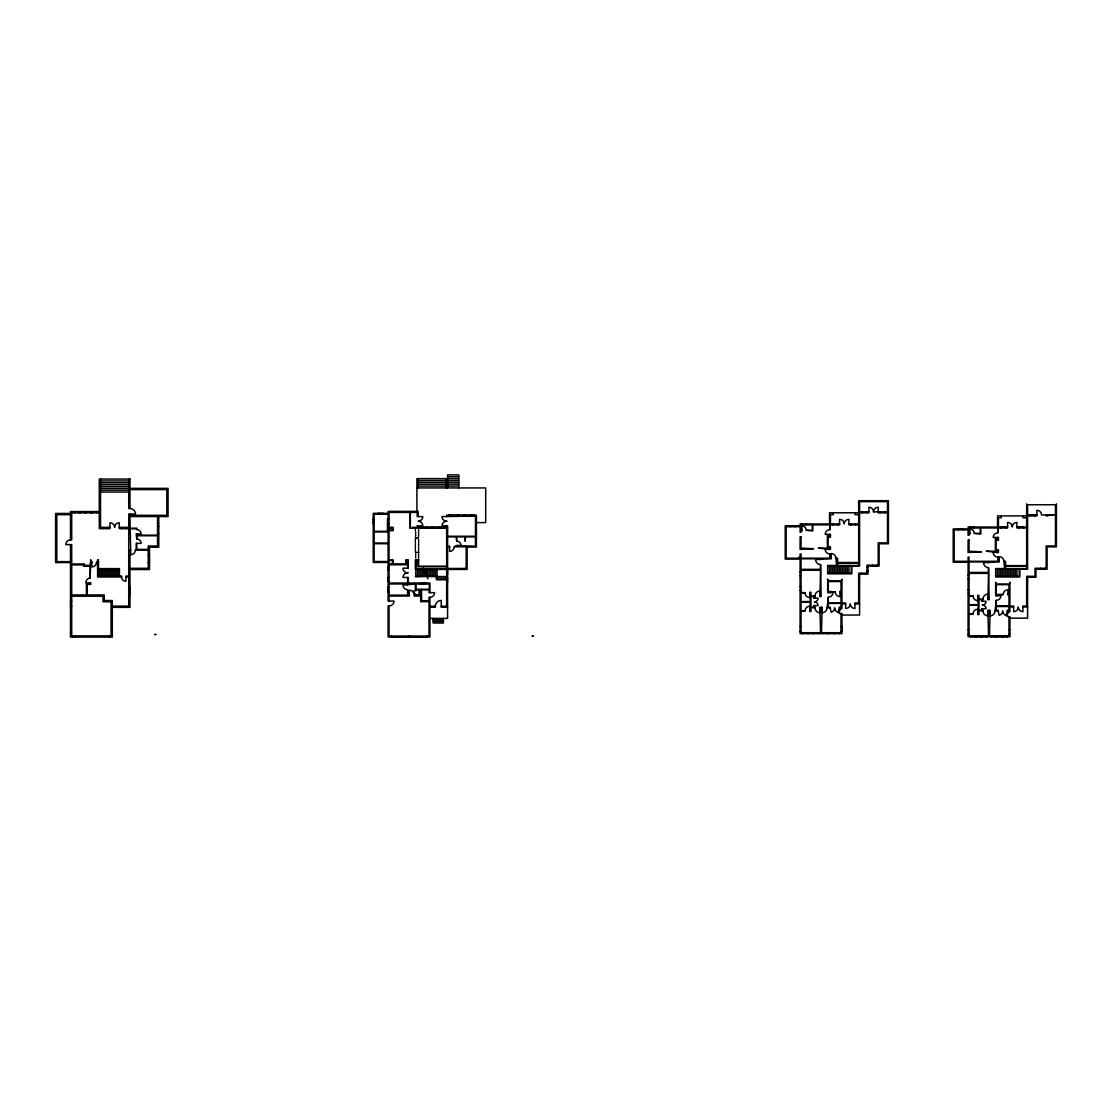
<?xml version="1.0" encoding="UTF-8"?>
<svg xmlns="http://www.w3.org/2000/svg" width="1112" height="1112" viewBox="0 0 1112 1112"><rect width="100%" height="100%" fill="white"/><g stroke="black" fill="none" stroke-linecap="round" stroke-linejoin="round"><path stroke-width="1.5" d="M798.875 557.446L799.848 557.334M839.296 607.764L838.101 612.253A4.643 4.643 0 0 1 834.653 607.764A4.643 4.643 0 0 1 831.206 612.253L829.997 607.138L828.301 607.138L828.301 603.427L841.006 603.427L841.006 607.138L839.296 607.138L841.006 608.528L838.462 612.795A4.962 4.962 0 0 0 841.006 613.49L841.937 613.49L841.937 633.631L800.098 633.631L800.098 559.114L785.225 559.114L785.225 525.795L800.098 525.795L800.098 523.947L829.538 523.947L829.538 512.785L858.659 512.785M1007.291 610.863L1006.082 615.353A4.643 4.643 0 0 1 1002.635 610.863A4.643 4.643 0 0 1 999.188 615.353L997.992 610.238L996.282 610.238L996.282 606.526L1008.987 606.526L1008.987 610.238L1007.291 610.238L1008.987 611.642L1006.457 615.895A4.962 4.962 0 0 0 1008.987 616.59L1009.918 616.59L1009.918 636.731L968.093 636.731L968.093 562.213L953.22 562.213L953.22 528.909L968.093 528.909L968.093 527.046L997.533 527.046L997.533 515.898L1026.654 515.898M532.287 635.995L533.218 635.995L532.439 636.37M125.934 576.975L128.728 576.975L128.728 606.11L112.298 606.11L112.298 600.522L104.25 600.522L104.25 594.948L87.056 594.948L87.056 584.412L90.767 584.412L90.767 582.869L85.805 582.869A4.962 4.962 0 0 1 90.128 577.948L90.767 562.255L91.851 562.255M1056.4 503.805L1056.4 546.882L1047.101 546.882L1047.101 569.191L1035.953 569.219L1035.953 577.239L1027.585 577.239L1027.585 618.147L1009.918 618.147M447.594 476.77L458.742 476.77M458.742 478.633L416.917 478.633L416.917 511.478M418.154 480.495L446.357 480.495M447.594 480.495L458.742 480.495M100.525 480.926L128.728 480.926M418.154 482.344L446.357 482.344M447.594 482.344L458.742 482.344M100.525 482.775L128.728 482.775M418.154 484.207L446.357 484.207M447.594 484.207L458.742 484.207M100.525 484.637L128.728 484.637M418.154 486.069L446.357 486.069M447.594 486.069L458.742 486.069M100.525 486.5L128.728 486.5M416.917 487.932L485.708 487.932L485.708 522.626L476.409 522.626M100.525 488.363L128.728 488.363M100.525 490.211L128.728 490.211M100.525 492.074L128.728 492.074M119.276 527.394L128.728 527.394L128.728 514.078L135.539 514.078A5.574 5.574 0 0 0 129.965 508.504L128.728 508.504L128.728 479.063M74.351 511.756L78.994 511.756M80.231 511.756L84.887 511.756M86.124 511.756L90.767 511.756M92.004 511.756L96.661 511.756M390.117 511.631L394.76 511.631M397.234 511.631L401.891 511.631M404.365 511.631L409.007 511.631M411.496 511.631L416.138 511.631M858.659 511.854L868.889 511.854M827.676 566.077L859.59 566.077L859.59 512.785L868.889 512.785L868.889 507.211A4.643 4.643 0 0 1 873.532 511.854L888.418 511.854M378.33 513.494L382.987 513.494M858.659 514.647L854.947 514.647L854.947 512.785M1026.654 514.967L1036.884 514.967M1056.4 514.967L1041.527 514.967A4.643 4.643 0 0 0 1036.884 510.311L1036.884 515.898L1027.585 515.898L1027.585 569.191L995.671 569.191M1030.365 515.12L1035.022 515.12M1048.032 515.12L1052.675 514.967M448.525 515.342L453.168 515.342M455.642 515.342L460.298 515.342M462.773 515.342L467.415 515.342M469.903 515.342L474.546 515.342M1026.654 517.747L1022.929 517.747L1022.929 515.898M389.033 518.915L387.476 518.915L387.476 531.3M373.229 519.068L374.146 519.068M388.018 520.499L388.018 525.448M446.663 521.236A4.643 4.643 0 0 1 442.006 516.593L475.477 516.121L475.477 536.262L447.594 536.262L447.594 525.879L442.006 525.879A4.643 4.643 0 0 1 446.663 521.236L446.815 521.236M373.229 523.71L374.146 523.71M387.476 523.863L389.033 523.863M839.616 523.947L830.469 523.947L830.469 514.647L833.263 514.647L833.263 512.785M848.901 523.947L858.659 523.947L858.659 500.706L888.418 500.706L888.418 543.768L879.119 543.768L879.119 566.077L867.958 566.077L867.958 574.139L859.59 574.139L859.59 615.047L841.937 615.047M157.543 526.407L158.78 526.407M1007.597 527.046L998.451 527.046L998.451 517.747L1001.245 517.747L1001.245 515.898M1016.896 527.046L1026.654 527.046L1026.654 503.805M412.26 527.283L413.511 527.283M414.748 527.283L415.985 527.283M970.262 527.199L973.973 527.199M1001.092 527.199L1005.734 527.199M1018.759 527.199L1023.401 527.199M109.977 527.394L100.525 527.394L100.525 479.063M421.49 527.435L426.132 527.435M427.369 527.435L432.026 527.435M433.263 527.435L437.906 527.435M439.143 527.435L443.799 527.435M129.965 528.172L136.79 528.172L136.79 529.562A4.337 4.337 0 0 1 141.127 533.899L136.164 533.899L136.79 539.014A4.337 4.337 0 0 1 141.127 543.351L136.164 543.351L136.164 549.397L135.386 550.023A4.643 4.643 0 0 1 130.743 554.666L129.965 516.552L157.543 516.552L157.543 535.15L136.79 535.15L136.79 533.899M411.023 528.214L409.786 528.214L409.786 527.283M412.26 528.214L413.511 528.214M414.748 528.214L415.985 528.214M447.594 528.214L417.222 528.214L417.222 525.879L422.796 525.879A4.643 4.643 0 0 0 418.154 521.236A4.643 4.643 0 0 0 422.796 516.593L417.222 516.593L417.222 512.41L389.033 512.41L389.033 527.283L393.05 527.283L393.05 530.688L389.033 530.688L389.033 559.809L393.05 559.809L393.05 563.84L405.755 563.84L405.755 559.809L408.243 559.809L408.243 568.176L402.975 568.176A4.643 4.643 0 0 0 407.617 572.833L408.243 572.833M129.965 528.798L136.164 528.798L136.79 529.562M958.336 529.062L962.978 529.062M801.961 530.299L801.029 530.299L801.029 524.878L812.205 524.878L812.205 530.299L806.297 530.299A4.337 4.337 0 0 0 801.961 525.962L801.961 530.91L801.043 530.91L801.043 532.148L800.098 532.148L800.098 526.727L786.156 526.727L786.156 558.182L800.098 558.182L800.098 553.998L801.043 553.998L801.043 558.182L829.872 558.182L829.872 553.998A4.643 4.643 0 0 1 825.215 549.356L830.469 549.356L830.469 546.715L828.009 546.715L828.009 537.11L830.469 537.11L830.469 534.33L825.215 534.33A4.643 4.643 0 0 1 829.872 529.673L830.469 524.878L839.616 524.878L839.616 519.29A4.643 4.643 0 0 1 844.258 523.947A4.643 4.643 0 0 1 848.901 519.29L848.901 524.878L858.659 524.878L858.686 562.519L837.6 562.519L837.6 558.182L835.904 558.182A4.643 4.643 0 0 0 831.262 553.54L831.262 558.808L815.596 559.572A4.962 4.962 0 0 0 820.559 564.535L820.559 569.344L801.029 569.344L801.029 558.808L820.559 558.808L820.559 559.572M969.956 533.399L969.025 533.399L969.025 527.978L980.2 527.978L980.2 533.399L974.293 533.399A4.337 4.337 0 0 0 969.956 529.062L969.956 534.024L969.038 534.024L969.038 535.261L968.093 535.261L968.093 529.84L954.152 529.84L954.152 561.282L968.093 561.282L968.093 557.098L969.038 557.098L969.038 561.282L997.853 561.282L997.853 557.098A4.643 4.643 0 0 1 993.211 552.455L998.451 552.455L998.451 549.828L995.991 549.828L995.991 540.21L998.451 540.21L998.451 537.43L993.211 537.43A4.643 4.643 0 0 1 997.853 532.773L998.451 527.978L1007.597 527.978L1007.597 522.404A4.643 4.643 0 0 1 1012.24 527.046A4.643 4.643 0 0 1 1016.896 522.404L1016.896 527.978L1026.654 527.978L1026.668 568.566L995.671 568.566L995.671 576.933L1019.843 576.933L1019.843 569.191M128.728 533.593L129.965 533.593M157.543 533.843L158.78 533.843M446.663 536.109L447.594 536.109M128.728 538.25L129.965 538.25M415.36 538.125L415.679 536.887M416.291 538.125L417.153 538.125M417.876 538.125L418.612 536.887M70.473 539.945L71.71 539.945L71.71 512.84L99.288 512.84L99.288 528.631L109.977 528.631L109.977 522.751A4.643 4.643 0 0 1 114.633 527.394A4.643 4.643 0 0 1 119.276 522.751L119.276 528.631L128.728 528.631L128.728 576.044L125.934 576.044L125.934 581.312A4.337 4.337 0 0 1 121.597 576.975L97.592 576.975L97.592 562.255L96.508 562.255A4.643 4.643 0 0 1 91.851 566.912L91.851 561.643L90.767 561.643L90.767 559.781L90.155 565.355L84.568 565.355L84.568 563.965L71.71 563.965L71.71 544.602L65.83 544.602A4.643 4.643 0 0 1 70.473 539.945L70.473 514.689L56.837 514.689L56.837 561.643L70.473 561.643L70.473 544.602M454.252 546.798L456.115 545.561L461.063 545.561A4.337 4.337 0 0 0 456.726 541.224L456.115 536.887L447.594 536.887L447.594 546.173L449.609 546.173L449.609 551.441A4.643 4.643 0 0 0 454.252 546.798L466.178 546.798L466.178 568.482L447.594 568.482L447.594 546.798L449.609 546.798M148.244 549.397L136.79 549.397L136.79 543.351M130.743 550.023L129.965 550.023L129.965 568.302L148.244 568.302L148.244 550.023L135.386 550.023M416.291 552.372L417.153 552.372M417.876 552.372L418.612 552.372M829.872 553.998L830.469 558.182L831.262 558.182M148.244 555.096L149.494 555.096M997.853 557.098L998.451 561.282L999.257 561.282M798.93 557.598L799.848 557.293M418.612 559.809L415.36 559.809L415.36 569.413L446.663 569.413L446.663 606.29L441.242 606.29M988.54 562.686L988.54 561.907L969.025 561.907L969.025 572.444L988.54 572.444L988.54 567.634A4.962 4.962 0 0 1 983.578 562.686L999.257 561.907L999.257 556.639A4.643 4.643 0 0 1 1003.9 561.282L1005.582 561.282L1005.582 565.619L1026.668 565.619M148.244 562.533L149.494 562.533M820.559 564.535L821.17 596.602L819.933 596.602L819.933 591.028A4.962 4.962 0 0 0 814.971 595.99L810.94 595.99L810.94 592.265L809.703 592.265L809.703 597.533A4.643 4.643 0 0 1 805.06 592.891L801.029 592.891L801.029 601.564L810.328 601.564L809.703 592.891M872.447 565.925L877.104 565.925M1026.668 566.244L1005.582 566.244L1005.582 568.566M388.102 566.633L389.033 566.633M867.026 567.328L867.958 567.328M988.54 567.634L989.166 599.715L987.915 599.715L987.915 594.128A4.962 4.962 0 0 0 982.966 599.09L978.935 599.09L978.935 595.365L977.698 595.365L977.698 600.633A4.643 4.643 0 0 1 973.042 595.99L969.025 595.99L969.025 604.664L978.31 604.664L977.698 595.99M1040.443 569.038L1045.085 569.038M449.053 569.261L453.696 569.261M459.895 569.261L464.552 569.261M119.429 569.539L98.509 569.539L98.509 576.044L121.597 576.044L121.597 576.975M388.102 570.345L389.033 570.345M446.663 570.817L447.594 570.817M867.026 571.04L867.958 571.04M800.098 572.124L801.029 572.124M827.703 572.624L849.248 573.208M827.676 573.208L851.222 573.208L851.222 566.077M446.663 574.529L447.594 574.529M858.659 574.445L859.59 574.445M968.093 575.224L969.025 575.224M995.685 575.724L1017.244 576.322M437.058 575.919L415.36 576.544L446.663 576.544M800.098 575.849L801.029 575.849M995.671 576.322L1019.217 576.322L1019.217 569.191M388.102 577.475L389.033 577.475M1026.654 577.559L1027.585 577.559M446.663 577.781L447.594 577.781M436.432 578.17L446.663 578.17M858.659 578.17L859.59 578.17M968.093 578.949L969.025 578.949M446.663 579.797L436.432 579.797L436.432 576.544M388.102 581.187L389.033 581.187M1026.654 581.27L1027.585 581.27M446.663 581.506L447.594 581.506M800.098 586.691L801.029 586.691M128.728 587.205L129.965 587.205M388.102 587.233L389.033 587.233M389.033 601.022L389.033 596.06L409.327 596.06L409.327 590.18A4.962 4.962 0 0 1 414.276 595.142L415.36 594.364L413.011 591.487A3.725 3.725 0 0 1 415.36 590.639L415.36 583.981L402.975 585.065A4.643 4.643 0 0 0 407.617 589.707L408.243 595.142M968.093 589.791L969.025 589.791M800.098 590.402L801.029 590.402M388.102 591.89L389.033 591.89M835.265 591.959L828.301 591.334L828.301 581.576L841.006 581.576L841.006 591.334L839.921 591.334L839.921 596.602A4.643 4.643 0 0 1 835.265 591.959L828.301 592.571M839.921 591.959L841.006 591.959L841.006 602.801L828.301 602.801L828.301 597.227A4.643 4.643 0 0 0 832.944 592.571L827.676 592.571L827.676 579.102L828.301 580.95L841.311 580.95L841.937 579.102L841.937 602.954L845.648 602.954L845.648 608.528A4.643 4.643 0 0 0 850.305 603.885A4.643 4.643 0 0 0 854.947 608.528L854.947 602.954L858.659 602.954L858.659 573.208L867.026 573.208L867.026 565.16L878.188 565.16L878.188 542.851L887.487 542.851L887.487 512.785L878.188 512.785L878.188 507.211A4.643 4.643 0 0 0 873.532 511.854M968.093 593.516L969.025 593.516M415.36 594.364L419.085 595.142L419.085 589.874L415.985 589.874L415.985 590.806M1055.469 515.898L1055.469 545.95L1046.17 545.95L1046.17 568.26L1035.022 568.26L1035.022 576.322L1026.654 576.322L1026.654 606.068L1022.929 606.068L1022.929 611.642A4.643 4.643 0 0 1 1018.286 606.985A4.643 4.643 0 0 1 1013.644 611.642L1013.644 606.068L1009.918 606.068L1009.918 582.202L1009.307 584.064L996.282 584.064L995.671 582.202L995.671 595.684L1000.939 595.684A4.643 4.643 0 0 1 996.282 600.327L996.282 605.901L1008.987 605.901L1008.987 595.059L1007.903 595.059L1007.903 589.791A4.643 4.643 0 0 0 1003.26 594.447L996.282 594.447L996.282 584.676L1008.987 584.676L1008.987 594.447L1007.903 594.447M128.728 594.642L129.965 594.642M409.327 595.142L389.033 595.142L389.033 583.981L407.617 583.981L407.617 585.065M819.933 595.99L820.559 570.261L801.029 570.261L801.029 592.265L805.06 592.891M429.927 597.311L428.996 597.311L428.996 600.716L421.559 600.716L421.559 589.874L428.996 589.874L428.996 592.654L434.57 592.654A4.643 4.643 0 0 1 429.927 597.311L429.927 606.29L435.348 606.29A5.894 5.894 0 0 1 441.242 600.41L441.242 607.221L447.594 607.221M828.301 597.227L827.064 607.764A4.962 4.962 0 0 1 822.102 612.712L822.102 607.138L819.933 607.138L819.933 612.712A4.962 4.962 0 0 1 814.971 607.764L810.94 607.764L810.94 611.475L809.703 611.475L809.703 606.207A4.643 4.643 0 0 0 805.06 610.863L801.029 610.863L801.029 602.176L810.328 602.176L809.703 610.863M987.915 599.09L988.54 573.375L969.025 573.375L969.025 595.365L973.042 595.99M996.282 600.327L995.045 610.863A4.962 4.962 0 0 1 990.083 615.826L990.083 610.238L987.915 610.238L987.915 615.826A4.962 4.962 0 0 1 982.966 610.863L978.935 610.863L978.935 614.588L977.698 614.588L977.698 609.32A4.643 4.643 0 0 0 973.042 613.963L969.025 613.963L969.025 605.289L978.31 605.289L977.698 613.963M70.473 601.147L71.71 601.147M845.648 603.885L841.937 603.885L841.937 608.528L841.006 608.528M854.947 603.885L859.59 603.885M70.473 606.11L71.71 606.11M418.154 516.593L418.154 511.478L388.102 511.478L388.102 513.327L373.229 513.327L373.229 562.45L388.102 562.45L388.102 601.022L393.982 601.022A4.962 4.962 0 0 1 389.033 605.984L388.102 605.984L388.102 636.967L429.927 636.967L429.927 607.221L435.348 607.221L435.348 606.29M1013.644 606.985L1009.918 606.985L1009.918 611.642L1008.987 611.642M1022.929 606.985L1027.585 606.985M819.933 607.764L820.559 632.7L801.029 632.7L801.029 611.475L805.06 610.863M822.102 607.764L821.476 632.7L841.006 632.7L841.006 613.49M827.064 607.764L829.997 607.764M987.915 610.863L988.54 635.814L969.025 635.814L969.025 614.588L973.042 613.963M990.083 610.863L989.471 635.814L1008.987 635.814L1008.987 616.59M995.045 610.863L997.992 610.863M429.927 618.383L447.594 618.383L447.594 569.413L467.109 569.413L467.109 547.104L476.409 547.104L476.409 515.19L446.663 515.19L446.663 516.593M433.18 619.926L443.41 619.926M433.18 621.469L443.41 621.469M800.098 626.501L801.029 626.501M841.006 626.501L841.937 626.501M968.093 629.614L969.025 629.614M1008.987 629.614L1009.918 629.614M800.098 631.157L801.029 631.157M841.006 631.157L841.937 631.157M968.093 634.257L969.025 634.257M1008.987 634.257L1009.918 634.257M154.846 634.465L155.749 634.465M154.846 634.66L155.749 634.438M532.314 636.217L533.218 636.217M970.567 636.578L975.21 636.578M976.461 636.578L981.104 636.578M982.341 636.578L986.997 636.578M991.014 636.578L995.671 636.578M996.908 636.578L1001.551 636.578M1002.788 636.578L1007.444 636.578M391.271 636.815L408.465 636.815M409.55 636.815L426.758 636.815M423.366 567.829L424.909 571.485L424.047 572.68L427.05 572.597L426.007 574.07L428.009 578.824M1055.469 514.967L1055.469 504.737L1027.585 504.737L1027.585 514.967M1048.032 514.967L1048.032 515.898L1046.17 515.898L1046.17 514.967M1045.085 568.26L1045.085 569.191M1040.443 568.26L1040.443 569.191M1035.022 514.967L1035.022 515.898M1030.365 514.967L1030.365 515.898M1023.401 527.046L1023.401 527.978M1018.759 527.046L1018.759 527.978M1016.952 569.219L1016.952 575.724M1015.326 569.219L1015.326 575.724M1013.699 569.219L1013.699 575.724M1012.073 569.219L1012.073 575.724M1010.447 569.219L1010.447 575.724M1008.82 569.219L1008.82 575.724M1007.444 635.814L1007.444 636.731M1007.194 569.219L1007.194 575.724M1005.734 527.046L1005.734 527.978M1005.568 569.219L1005.568 575.724M1004.65 569.219L1003.9 561.282M1003.941 569.233L1003.941 575.724M1003.26 594.447L996.282 595.684M1002.788 635.814L1002.788 636.731M1002.315 569.219L1002.315 575.724M1001.551 635.814L1001.551 636.731M1001.092 527.046L1001.092 527.978M1000.689 569.219L1000.689 575.724M999.062 569.219L999.062 575.724M997.853 532.773L997.853 527.978L980.812 527.978L980.812 534.024L974.293 533.399M997.853 537.43L997.853 538.208L995.379 538.208L995.379 551.218L986.233 551.218L997.853 552.455M997.436 569.219L997.436 575.724M996.908 635.814L996.908 636.731M995.671 635.814L995.671 636.731M991.014 635.814L991.014 636.731M986.997 635.814L986.997 636.731M982.966 599.09L982.341 601.258M982.966 610.863L982.341 608.695M982.341 635.814L982.341 636.731M981.104 635.814L981.104 636.731M976.461 635.814L976.461 636.731M975.21 635.814L975.21 636.731M973.973 527.046L973.973 527.978M970.567 635.814L970.567 636.731M970.262 527.046L970.262 527.978M962.978 528.909L962.978 529.84M958.336 528.909L958.336 529.84M887.487 511.854L887.487 501.637L859.59 501.637L859.59 511.854M884.693 511.854L884.693 512.785M880.051 511.854L880.051 512.785M877.104 565.16L877.104 566.077M872.447 565.16L872.447 566.077M867.026 511.854L867.026 512.785M866.123 573.208L866.123 574.139M862.384 511.854L862.384 512.785M861.466 573.208L861.466 574.139M855.406 523.947L855.406 524.878M851.848 566.077L851.848 573.834L827.676 573.834L827.676 565.466L858.686 565.466L858.686 563.145L837.6 563.145L837.6 565.466M850.763 523.947L850.763 524.878M848.97 566.119L848.97 572.624M847.344 566.119L847.344 572.624M845.718 566.119L845.718 572.624M844.091 566.119L844.091 572.624M842.451 566.119L842.451 572.624M841.784 626.501L841.784 631.157M840.825 566.119L840.825 572.624M839.449 632.7L839.449 633.631M839.199 566.119L839.199 572.624M837.753 523.947L837.753 524.878M837.572 566.119L837.572 572.624M836.669 566.119L835.904 558.182M835.946 566.119L835.946 572.624M834.806 632.7L834.806 633.631M834.32 566.119L834.32 572.624M833.569 632.7L833.569 633.631M833.096 523.947L833.096 524.878M832.693 566.119L832.693 572.624M831.067 566.119L831.067 572.624M829.872 529.673L829.872 524.878L812.83 524.878L812.83 530.91L806.297 530.299M829.872 534.33L829.872 535.094L827.384 535.094L827.384 548.119L818.251 548.119L829.872 549.356M829.441 566.119L829.441 572.624M828.913 632.7L828.913 633.631M827.676 632.7L827.676 633.631M823.033 632.7L823.033 633.631M819.002 632.7L819.002 633.631M814.971 595.99L814.359 598.159M814.971 607.764L814.359 605.595M814.359 632.7L814.359 633.631M813.122 632.7L813.122 633.631M808.466 632.7L808.466 633.631M807.229 632.7L807.229 633.631M805.991 523.947L805.991 524.878M802.586 632.7L802.586 633.631M802.266 523.947L802.266 524.878M794.983 525.795L794.983 526.727M790.34 525.795L790.34 526.727M474.546 515.19L474.546 516.121M469.903 515.19L469.903 516.121M467.415 515.19L467.415 516.121M464.552 568.482L464.552 569.413M462.773 515.19L462.773 516.121M460.298 515.19L460.298 516.121M459.895 568.482L459.895 569.413M458.742 487.932L458.742 474.907L447.594 474.907L447.594 487.932M456.726 541.224L456.726 536.887L465.094 536.887L465.094 541.224L465.719 536.887L475.477 536.887L475.477 546.173L456.726 545.561M455.642 515.19L455.642 516.121M453.696 568.482L453.696 569.413M453.168 515.19L453.168 516.121M449.053 568.482L449.053 569.413M448.525 515.19L448.525 516.121M447.441 570.817L447.441 574.529M447.441 577.781L447.441 581.506M446.663 525.879L446.663 527.283L418.154 527.283L418.154 525.879M446.663 528.214L446.663 566.161L418.612 566.161L418.612 559.197M446.357 478.633L446.357 487.932M445.731 606.29L445.731 607.221M443.799 527.283L443.799 528.214M443.41 618.383L443.41 623.026L433.18 623.026L433.18 618.383M442.006 606.29L442.006 607.221M439.143 527.283L439.143 528.214M437.906 527.283L437.906 528.214M437.058 569.413L437.058 576.544M435.431 569.413L435.431 575.919M434.5 606.29L434.5 607.221M433.805 569.413L433.805 575.919M433.263 527.283L433.263 528.214M432.026 527.283L432.026 528.214M432.179 569.413L432.179 575.919M430.775 606.29L430.775 607.221M430.552 569.413L430.552 575.919M429.927 592.654L429.927 583.049L408.243 583.049L408.243 577.475L402.975 577.475A4.643 4.643 0 0 1 407.617 572.833M428.926 569.413L428.926 575.919M427.369 527.283L427.369 528.214M427.3 569.413L427.3 575.919M426.758 636.036L426.758 636.967M426.132 527.283L426.132 528.214M425.674 569.413L425.674 575.919M424.353 583.049L424.353 583.981M424.047 569.427L424.047 575.919M422.407 569.413L422.407 575.919M421.49 527.283L421.49 528.214M420.781 569.413L420.781 575.919M419.697 583.049L419.697 583.981M419.154 569.413L419.154 575.919M418.612 529.451L418.612 530.688M418.612 531.925L418.612 533.162M418.612 534.399L418.612 535.65M418.612 539.362L418.612 540.599M418.612 541.836L418.612 543.087M418.612 544.324L418.612 545.561M418.612 546.798L418.612 548.035M418.612 549.272L418.612 550.523M418.612 551.76L418.612 552.998M418.612 554.235L418.612 555.472M418.612 556.709L418.612 557.96M418.154 478.633L418.154 487.932M417.528 569.413L417.528 575.919M416.138 511.478L416.138 512.41M415.791 569.413L415.791 575.919M415.679 531.925L415.679 533.162M415.679 534.399L415.679 535.65M415.679 552.998L415.36 551.76M415.679 554.235L415.679 555.472M415.679 556.709L415.679 557.96M415.36 529.451L415.36 530.688M415.36 539.362L415.36 540.599M415.36 541.836L415.36 543.087M415.36 544.324L415.36 545.561M415.36 546.798L415.36 548.035M415.36 549.272L415.36 550.523M414.595 583.049L414.595 583.981M414.276 595.142L414.276 596.06L420.628 596.06L420.628 601.648L428.996 601.648L428.996 636.036L389.033 636.036L389.033 605.984M411.496 511.478L411.496 512.41M410.411 512.41L410.411 513.647M410.411 514.884L410.411 516.121M410.411 517.358L410.411 518.595M410.411 519.846L410.411 521.083M410.411 522.32L410.411 523.557M410.411 524.794L410.411 526.032M409.786 512.41L409.786 513.647M409.786 514.884L409.786 516.121M409.786 517.358L409.786 518.595M409.786 519.846L409.786 521.083M409.786 522.32L409.786 523.557M409.786 524.794L409.786 526.032M409.55 636.036L409.55 636.967M409.007 511.478L409.007 512.41M409.007 583.049L409.007 583.981M408.465 636.036L408.465 636.967M407.617 568.176L407.617 564.771L389.033 564.771L389.033 583.049L407.617 583.049L407.617 577.475M407.617 589.707L407.617 595.142M404.365 511.478L404.365 512.41M401.891 511.478L401.891 512.41M397.234 511.478L397.234 512.41M394.76 511.478L394.76 512.41M391.271 636.036L391.271 636.967M390.117 511.478L390.117 512.41M388.255 566.633L388.255 570.345M388.255 577.475L388.255 581.187M388.255 587.233L388.255 591.89M382.987 513.327L382.987 514.258M378.33 513.327L378.33 514.258M373.382 519.068L373.382 523.71M149.328 555.096L149.328 562.533M148.244 549.703L148.244 545.992L157.543 545.992L157.543 535.762L136.79 535.762L136.79 539.014M129.965 508.504L129.965 489.6L166.842 489.6L166.842 515.315L129.965 515.315L129.965 514.078M129.812 587.205L129.812 594.642M126.323 527.394L126.323 528.631M121.681 527.394L121.681 528.631M119.429 576.044L119.429 568.607L98.509 568.607L98.509 559.781L97.592 559.781L97.592 561.643L96.508 562.255M117.886 569.539L117.886 576.044M116.329 569.539L116.329 576.044M114.786 569.539L114.786 576.044M113.229 569.539L113.229 576.044M111.686 569.539L111.686 576.044M110.13 569.539L110.13 576.044M109.435 635.855L109.435 637.093M108.587 569.539L108.587 576.044M107.572 527.394L107.572 528.631M107.03 569.539L107.03 576.044M105.487 569.539L105.487 576.044M103.944 569.539L103.944 576.044M102.929 527.394L102.929 528.631M102.387 569.539L102.387 576.044M100.844 569.539L100.844 576.044M99.288 569.539L99.288 576.044M96.661 511.589L96.661 512.84M92.004 511.589L92.004 512.84M90.767 511.589L90.767 512.84M90.155 577.948L90.155 566.286L83.636 566.286L83.636 564.896L71.71 564.896L71.71 594.948L86.43 594.948L86.43 583.786L90.155 583.786L90.155 582.869M86.124 511.589L86.124 512.84M84.887 511.589L84.887 512.84M80.231 511.589L80.231 512.84M78.994 511.589L78.994 512.84M74.351 511.589L74.351 512.84M73.336 635.855L73.336 637.093M129.965 479.063L99.288 479.063L99.288 511.589L70.473 511.589L70.473 513.452L55.6 513.452L55.6 562.561L70.473 562.561L70.473 637.093L112.298 637.093L112.298 607.347L129.965 607.347L129.965 569.539L149.494 569.539L149.494 547.229L158.78 547.229L158.78 516.552L168.079 516.552L168.079 488.363L129.965 488.363L129.965 479.063M388.102 514.258L374.146 514.258L374.146 531.3L388.102 531.3L388.102 514.258M392.439 528.214L389.033 528.214L389.033 530.063L392.439 530.063L392.439 528.214M388.102 531.925L374.146 531.925L374.146 543.087L388.102 543.087L388.102 531.925M829.872 535.72L828.009 535.72L828.009 536.498L829.872 536.498L829.872 535.72M801.029 536.804L800.098 536.804L800.098 549.356L813.595 548.73L801.043 548.119L801.043 536.804M997.853 538.82L995.991 538.82L995.991 539.598L997.853 539.598L997.853 538.82M969.025 539.904L968.093 539.904L968.093 552.455L981.59 551.83L969.038 551.218L969.038 539.904M388.102 543.698L374.146 543.698L374.146 561.518L388.102 561.518L388.102 543.698M829.872 547.34L828.009 547.34L828.009 548.119L829.872 548.119L829.872 547.34M997.853 550.44L995.991 550.44L995.991 551.218L997.853 551.218L997.853 550.44M392.439 560.434L389.033 560.434L389.033 563.84L392.439 563.84L392.439 560.434M407.617 560.434L406.38 560.434L406.38 563.84L407.617 563.84L407.617 560.434M418.001 560.434L416.291 560.434L416.291 568.802L446.663 568.802L446.663 566.786L418.001 566.786L418.001 560.434M426.132 583.397L421.476 583.633L426.132 583.397M429.301 583.981L415.985 583.981L415.985 589.249L429.301 589.249L429.301 583.981M420.628 589.874L419.697 589.874L419.697 595.142L420.628 595.142L420.628 589.874M103.013 596.185L71.71 596.185L71.71 635.855L111.061 635.855L111.061 601.759L103.013 601.759L103.013 596.185M813.734 596.602L810.94 596.602L810.94 607.138L813.734 607.138L813.734 605.595L818.071 605.595A3.725 3.725 0 0 0 814.359 601.87A3.725 3.725 0 0 0 818.071 598.159L813.734 598.159L813.734 596.602M981.729 599.715L978.935 599.715L978.935 610.238L981.729 610.238L981.729 608.695L986.066 608.695A3.725 3.725 0 0 0 982.341 604.984A3.725 3.725 0 0 0 986.066 601.258L981.729 601.258L981.729 599.715"/></g></svg>
